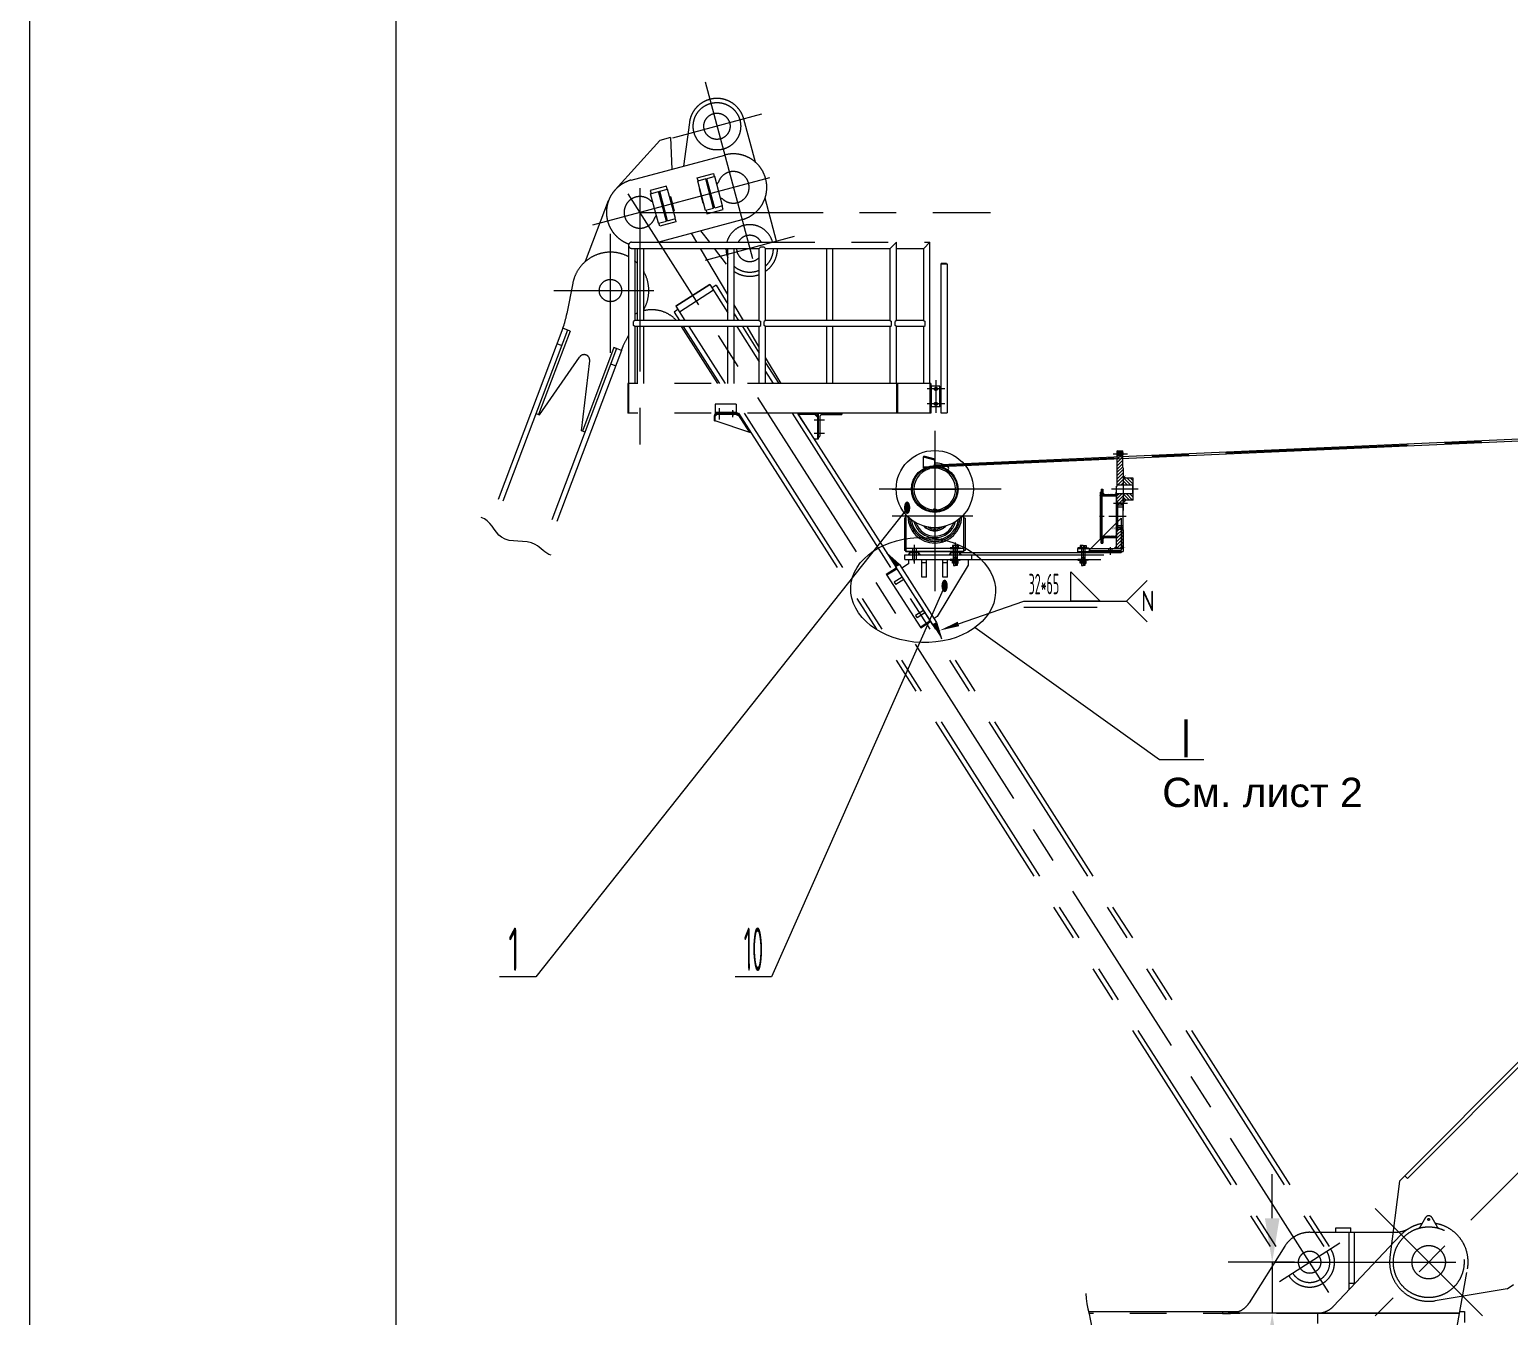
# Model space of a CAD drawing. Header units: millimetres. Extents: x 1289 to 43289, y -37 to 30828.
# Drawn here: x 1289 to 11391, y 13297 to 22085 of the extents above; entities that cross this region are included whole.
import ezdxf
from ezdxf.enums import TextEntityAlignment as Align

# ---------------------------------------------------------------- set-up
doc = ezdxf.new("R2010")
doc.units = ezdxf.units.MM
doc.header["$LTSCALE"] = 1000
for name, pattern in [('F', [0.75, 0.5, -0.25]), ('G', [2, 1.25, -0.25, 0.25, -0.25]), ('K', [2.5, 1.25, -0.25, 0.25, -0.25, 0.25, -0.25])]:
    doc.linetypes.add(name, pattern=pattern)
for name, color, linetype in [('01', 7, 'Continuous'), ('02', 1, 'Continuous'), ('02C', 3, 'Continuous'), ('04', 2, 'F'), ('05', 4, 'G'), ('07', 6, 'K'), ('08', 1, 'Continuous'), ('10', 1, 'Continuous'), ('11', 3, 'Continuous'), ('13', 3, 'Continuous')]:
    doc.layers.add(name, color=color, linetype=linetype)
doc.styles.get("Standard").update_dxf_attribs({"font": 'isocp', "width": 0.707, "bigfont": 'intecad.shx'})
doc.dimstyles.new('INTE', dxfattribs={"dimscale": 100, "dimtxt": 3.5, "dimasz": 3, "dimexe": 3, "dimexo": 0, "dimgap": 1, "dimtad": 1, "dimdec": 1, "dimdsep": 46, "dimtxsty": 'Standard', "dimcen": 0, "dimclrd": 1, "dimclre": 1, "dimclrt": 3, "dimadec": 0, "dimazin": 0, "dimtfac": 1, "dimtdec": 1, "dimtmove": 0, "dimatfit": 0, "dimfxl": 0, "dimarcsym": 0})
pattern_1 = [(45, (6965.587, 17268.482), (-11.22532, 11.22532), [])]

# ---------------------------------------------------------------- blocks, each defined once
blk = doc.blocks.new('*U5', base_point=(4490, -72))
at = {"layer": '01'}
blk.add_circle((4490, -72), 4, dxfattribs=at)
at = {"layer": '02'}
blk.add_arc((4490, -72), 5, 260, 170, dxfattribs=at)
blk = doc.blocks.new('*D11')
at = {"layer": '08', "color": 1, "lineweight": -2}
for p, q in [((9772, 13967), (9772, 14267)), ((9924, 13667), (9472, 13667)), ((9772, 13667), (9772, 13318)), ((11051, 13318), (9472, 13318)), ((9772, 13018), (9772, 11789))]:
    blk.add_line(p, q, dxfattribs=at)
at = {"layer": '08', "color": 1}
for points in [[(9722, 13967), (9822, 13967), (9772, 13667)], [(9722, 13018), (9822, 13018), (9772, 13318)]]:
    blk.add_solid(points, dxfattribs=at)
at = {"layer": 'DEFPOINTS', "color": 0}
for p in [(9924, 13667), (9772, 13318), (11051, 13318)]:
    blk.add_point(p, dxfattribs=at)
at = {"layer": '08', "color": 3, "insert": (9497, 12253), "char_height": 350, "attachment_point": 5, "rotation": 90}
blk.add_mtext('349.3', dxfattribs=at)
blk = doc.blocks.new('*U15', base_point=(5359, -2))
at = {"layer": '01'}
for p, q in [((5359, -1), (5391, -1)), ((5359, -3), (5391, -3)), ((5388, -1), (5388, -4)), ((5391, -1), (5391, -3)), ((5391, -1), (5392, -2)), ((5391, -3), (5392, -2))]:
    blk.add_line(p, q, dxfattribs=at)
at = {"layer": '02'}
for p, q in [((5359, -1), (5388, -1)), ((5359, -4), (5388, -4))]:
    blk.add_line(p, q, dxfattribs=at)
at = {"layer": '05'}
blk.add_line((5356, -2), (5395, -2), dxfattribs=at)
blk = doc.blocks.new('*U16')
at = {"layer": '01'}
for p, q in [((-21, 0), (-21, 20)), ((-21, 20), (0, 20)), ((-21, 12), (0, 12)), ((0, 20), (0, 0)), ((0, -20), (0, 0)), ((-21, 0), (-21, -20)), ((-21, -12), (0, -12)), ((-21, -20), (0, -20))]:
    blk.add_line(p, q, dxfattribs=at)
at = {"layer": '05'}
blk.add_line((-23, 0), (1, 0), dxfattribs=at)
blk = doc.blocks.new('*U17')
at = {"layer": '01'}
for p, q in [((-15, 20), (0, 20)), ((-15, 0), (-15, 20)), ((0, 12), (-15, 12)), ((-15, 0), (-15, -20)), ((0, 20), (0, 0)), ((0, 12), (120, 12)), ((0, -20), (0, 0)), ((66, 12), (66, 0)), ((66, -12), (66, 0)), ((120, 12), (120, 0)), ((120, -12), (120, 0)), ((0, -12), (-15, -12)), ((-15, -20), (0, -20)), ((0, -12), (120, -12))]:
    blk.add_line(p, q, dxfattribs=at)
at = {"layer": '02'}
for p, q in [((120, 10), (66, 10)), ((120, -10), (66, -10))]:
    blk.add_line(p, q, dxfattribs=at)
at = {"layer": '05'}
blk.add_line((-18, 0), (124, 0), dxfattribs=at)
blk = doc.blocks.new('*U18')
at = {"layer": '10'}
h = blk.add_hatch(dxfattribs=at)
h.set_pattern_fill('U', color=256, angle=45, style=0, pattern_type=0)
h.set_pattern_definition([(45, (0, 0), (-0.707107, 0.707107), [])])
h.paths.add_polyline_path([(-36, 0), (-13, 0), (-13, 5), (-36, 5)])
h.paths.add_polyline_path([(36, 5), (13, 5), (13, 0), (36, 0)])
at = {"layer": '01'}
for p, q in [((-36, 5), (-36, 0)), ((0, 5), (-36, 5)), ((-36, 0), (0, 0)), ((-13, 5), (-13, 0)), ((0, 5), (36, 5)), ((36, 0), (0, 0)), ((13, 5), (13, 0)), ((36, 5), (36, 0))]:
    blk.add_line(p, q, dxfattribs=at)
at = {"layer": '05'}
blk.add_line((0, 7), (0, -2), dxfattribs=at)
blk = doc.blocks.new('*U41')
at = {"layer": '01'}
blk.add_lwpolyline([(25, 292), (25, 5)], dxfattribs=at)
at = {"layer": '02'}
blk.add_lwpolyline([(0, 297), (0, 0)], dxfattribs=at)

msp = doc.modelspace()

# ---------------------------------------------------------------- hatches: boundary and pattern name
for points in [[(7286.54, 18498.14), (7296.54, 18498.14), (7296.54, 18508.14)], [(7360.54, 18508.14), (7370.54, 18498.14), (7360.54, 18498.14)], [(7576.54, 18508.14), (7566.54, 18498.14), (7576.54, 18498.14)], [(7640.54, 18508.14), (7650.54, 18498.14), (7640.54, 18498.14)]]:
    msp.add_hatch(color=256).paths.add_polyline_path(points)
at = {"layer": '01'}
for points in [[(7140.1, 18511.49), (7201.4, 18415.37), (7228.38, 18432.58)], [(7481.06, 18036.33), (7454.08, 18019.12), (7515.37, 17923)]]:
    msp.add_hatch(color=256, dxfattribs=at).paths.add_polyline_path(points)
at = {"layer": '02'}
h = msp.add_hatch(dxfattribs=at)
h.set_pattern_fill('ANSI31', color=256, scale=5, style=0)
h.set_pattern_definition(pattern_1)
h.paths.add_polyline_path([(8744.49, 19198.37), (8744.49, 19196.37), (8751.49, 19196.37), (8751.49, 19207.07), (8713.47, 19207.07), (8713.47, 19198.37)])
h.paths.add_polyline_path([(8713.47, 18976.7), (8754.99, 18976.7), (8754.99, 19093.07), (8751.49, 19093.07), (8751.49, 19180.37), (8744.49, 19180.37), (8744.49, 19178.37), (8713.47, 19178.37)])
h.paths.add_polyline_path([(8709.93, 19202.52), (8717.51, 19202.52), (8717.51, 19212.37), (8709.93, 19212.37)], flags=9)
h = msp.add_hatch(color=256, dxfattribs=at)
h.paths.add_polyline_path([(8754.99, 19040.57), (8754.99, 19021.57), (8773.99, 19021.57)])
h.paths.add_polyline_path([(8773.99, 18871.57), (8754.99, 18871.57), (8754.99, 18852.57)])
h = msp.add_hatch(dxfattribs=at)
h.set_pattern_fill('ANSI31', color=256, scale=5, angle=90, style=0)
h.set_pattern_definition([(135, (6965.587, 17267.982), (-11.22532, -11.22532), [])])
h.paths.add_polyline_path([(8822.99, 19021.57), (8754.99, 19021.57), (8754.99, 18976.7), (8820.49, 18976.7), (8822.99, 18979.2)])
h.paths.add_polyline_path([(8822.99, 18913.93), (8820.49, 18916.43), (8754.99, 18916.43), (8754.99, 18901.71, -0.12877841), (8822.99, 18882.07)])
h.paths.add_polyline_path([(8754.99, 18901.71), (8754.99, 18871.57), (8822.99, 18871.57), (8822.99, 18882.07, 0.12877841)])
h.paths.add_polyline_path([(8819.45, 18974.66), (8827.03, 18974.66), (8827.03, 18984.5), (8819.45, 18984.5)], flags=9)
h = msp.add_hatch(dxfattribs=at)
h.set_pattern_fill('ANSI31', color=256, scale=2, style=0)
h.set_pattern_definition([(45, (6965.587, 17268.482), (-4.490128, 4.490128), [])])
h.paths.add_polyline_path([(8616.49, 18946.82), (8603.99, 18946.82), (8603.99, 18926.07), (8600.03, 18926.07), (8600.03, 18910.07), (8616.49, 18910.07)])
h.paths.add_polyline_path([(8603.99, 18599.07), (8603.99, 18578.32), (8616.49, 18578.32), (8616.49, 18615.07), (8608.49, 18615.07), (8600.03, 18606.61), (8600.03, 18599.07)])
h.paths.add_polyline_path([(8596.49, 18921.52), (8604.07, 18921.52), (8604.07, 18931.37), (8596.49, 18931.37)], flags=9)
h = msp.add_hatch(color=256, dxfattribs=at)
h.paths.add_polyline_path([(8607.99, 18910.07), (8600.03, 18910.07), (8607.99, 18900.07)])
h.paths.add_polyline_path([(8616.49, 18920.07), (8616.49, 18910.07), (8626.49, 18910.07)])
h.paths.add_polyline_path([(8709.99, 18918.07), (8701.99, 18910.07), (8709.99, 18910.07)])
h.paths.add_polyline_path([(8709.99, 18900.07), (8701.99, 18900.07), (8709.99, 18892.07)])
h = msp.add_hatch(dxfattribs=at)
h.set_pattern_fill('ANSI31', color=256, scale=5, style=0)
h.set_pattern_definition(pattern_1)
h.paths.add_polyline_path([(8754.99, 18916.93), (8709.99, 18916.93), (8709.99, 18895.95, -0.08185926), (8754.99, 18902.21)])
h.paths.add_polyline_path([(8754.99, 18884.81), (8754.99, 18902.21, 0.08185926), (8709.99, 18895.95), (8709.99, 18867.32), (8713.39, 18867.32), (8713.39, 18852.97), (8742.39, 18852.97), (8742.39, 18852.67), (8745.39, 18852.67), (8746.09, 18851.47), (8749.09, 18851.47), (8754.99, 18851.47)])
h.paths.add_polyline_path([(8754.99, 18851.47), (8746.09, 18851.47), (8745.39, 18850.27), (8742.39, 18850.27), (8742.39, 18849.97), (8713.39, 18849.97), (8713.39, 18841.77), (8716.39, 18838.77), (8754.99, 18838.77)])
h = msp.add_hatch(color=256, dxfattribs=at)
h.paths.add_polyline_path([(7464.91, 18804.21), (7461.03, 18797.51, 0.01258756), (7468.54, 18797.32), (7468.54, 18804.17, -0.00638894)])
h.paths.add_polyline_path([(7468.54, 18797.32, 0.01258756), (7476.05, 18797.51), (7472.18, 18804.21, -0.00638894), (7468.54, 18804.17)])
for points in [[(7271.54, 18754.57), (7265.54, 18748.57), (7271.54, 18748.57)], [(7665.54, 18754.57), (7665.54, 18748.57), (7671.54, 18748.57)], [(8449.99, 18520.57), (8443.99, 18520.57), (8449.99, 18514.57)], [(8709.99, 18556.57), (8693.99, 18540.57), (8709.99, 18540.57)]]:
    msp.add_hatch(color=256, dxfattribs=at).paths.add_polyline_path(points)
h = msp.add_hatch(color=256, dxfattribs=at)
h.paths.add_polyline_path([(8709.99, 18633.07), (8701.99, 18625.07), (8709.99, 18625.07)])
h.paths.add_polyline_path([(8709.99, 18615.07), (8701.99, 18615.07), (8709.99, 18607.07)])
h.paths.add_polyline_path([(8607.99, 18625.07), (8600.03, 18615.07), (8607.99, 18615.07)])
h.paths.add_polyline_path([(8626.49, 18615.07), (8616.49, 18615.07), (8616.49, 18605.07)])
h = msp.add_hatch(dxfattribs=at)
h.set_pattern_fill('ANSI31', color=256, scale=5, style=0)
h.set_pattern_definition(pattern_1)
h.paths.add_polyline_path([(8738.99, 18540.57), (8741.99, 18543.57), (8741.99, 18555.28), (8709.99, 18578.33), (8709.99, 18540.57)])
h.paths.add_polyline_path([(8741.99, 18555.28), (8741.99, 18620.29, -0.05742949), (8709.99, 18626.16), (8709.99, 18615.07), (8709.99, 18578.33)])
h.paths.add_polyline_path([(8754.99, 18620.01, -0.02288858), (8741.99, 18620.29), (8741.99, 18555.28), (8748.8, 18550.37), (8754.99, 18556.57)])
h.paths.add_polyline_path([(8741.99, 18672.17), (8713.39, 18672.17), (8713.39, 18657.82), (8709.99, 18657.82), (8709.99, 18626.16, 0.05742949), (8741.99, 18620.29)])
h.paths.add_polyline_path([(8716.39, 18686.37), (8713.39, 18683.37), (8713.39, 18675.17), (8741.99, 18675.17), (8741.99, 18680.37), (8735.99, 18686.37)])
h.paths.add_polyline_path([(8741.99, 18620.29, 0.02288858), (8754.99, 18620.01), (8754.99, 18667.57), (8751.49, 18667.57), (8751.49, 18670.87), (8748.69, 18673.67), (8746.09, 18673.67), (8745.39, 18672.47), (8742.39, 18672.47), (8742.39, 18672.17), (8741.99, 18672.17)])
h = msp.add_hatch(color=256, dxfattribs=at)
h.paths.add_polyline_path([(7271.54, 18546.57), (7271.54, 18540.57), (7277.54, 18540.57)])
h.paths.add_polyline_path([(7271.54, 18526.57), (7265.54, 18526.57), (7271.54, 18520.57)])
h.paths.add_polyline_path([(7296.54, 18520.57), (7290.54, 18520.57), (7296.54, 18514.57)])
h.paths.add_polyline_path([(7366.54, 18520.57), (7360.54, 18520.57), (7360.54, 18514.57)])
h = msp.add_hatch(color=256, dxfattribs=at)
h.paths.add_polyline_path([(7576.54, 18520.57), (7570.54, 18520.57), (7576.54, 18514.57)])
h.paths.add_polyline_path([(7646.54, 18520.57), (7640.54, 18520.57), (7640.54, 18514.57)])
h.paths.add_polyline_path([(7665.54, 18546.57), (7659.54, 18540.57), (7665.54, 18540.57)])
h.paths.add_polyline_path([(7671.54, 18526.57), (7665.54, 18526.57), (7665.54, 18520.57)])
h = msp.add_hatch(color=256, dxfattribs=at)
h.paths.add_polyline_path([(8747.99, 18520.57), (8741.99, 18520.57), (8741.99, 18514.57)])
h.paths.add_polyline_path([(8754.99, 18545.91), (8748.8, 18550.37), (8741.99, 18543.57), (8741.99, 18540.57), (8754.99, 18540.57)])
h.paths.add_polyline_path([(8754.99, 18556.57), (8748.8, 18550.37), (8754.99, 18545.91)])

# ---------------------------------------------------------------- linework, layer by layer
for p, q in [((6210.83, 19336.42), (6205.77, 19333.19)), ((8713.47, 19207.07), (8751.49, 19207.07)), ((8754.99, 18801.07), (8754.99, 18884.81)), ((8754.99, 18556.57), (8754.99, 18667.57)), ((7264.54, 18498.14), (7720.54, 18498.14)), ((7264.54, 18466.14), (7264.54, 18498.14)), ((7296.54, 18508.14), (7286.54, 18498.14)), ((7296.54, 18513.14), (7296.54, 18498.14)), ((7296.54, 18513.14), (7360.54, 18513.14)), ((7360.54, 18498.14), (7360.54, 18513.14)), ((7360.54, 18508.14), (7370.54, 18498.14)), ((7576.54, 18508.14), (7566.54, 18498.14)), ((7576.54, 18513.14), (7640.54, 18513.14)), ((7576.54, 18513.14), (7576.54, 18498.14)), ((7640.54, 18498.14), (7640.54, 18513.14)), ((7640.54, 18508.14), (7650.54, 18498.14)), ((7720.54, 18466.14), (7720.54, 18498.14)), ((7228.38, 18432.58), (7201.4, 18415.37)), ((7201.4, 18415.37), (7454.08, 18019.12)), ((7228.38, 18432.58), (7481.06, 18036.33)), ((7289.54, 18436), (7244.51, 18407.28)), ((7264.54, 18466.14), (7720.54, 18466.14)), ((7289.54, 18466.14), (7289.54, 18436)), ((7328.54, 18451.14), (7328.54, 18466.14)), ((7380.54, 18346.14), (7380.54, 18466.14)), ((7380.54, 18446.14), (7412.54, 18446.14)), ((7412.54, 18346.14), (7412.54, 18466.14)), ((7695.54, 18428.14), (7485.49, 18075.87)), ((7523.54, 18346.14), (7523.54, 18466.14)), ((7523.54, 18446.14), (7555.54, 18446.14)), ((7555.54, 18346.14), (7555.54, 18466.14)), ((7695.54, 18466.14), (7695.54, 18428.14)), ((7412.54, 18346.14), (7380.54, 18346.14)), ((7555.54, 18346.14), (7523.54, 18346.14)), ((7454.08, 18019.12), (7481.06, 18036.33)), ((7485.49, 18075.87), (7464.41, 18062.43))]:
    msp.add_line(p, q)
msp.add_arc((6205.09, 20590.3), 190, 12.854856, 15)
at = {"layer": '01'}
for p, q in [((6270.88, 20590.27), (6279.21, 20599.42)), ((6304.84, 20599.42), (6279.21, 20599.42)), ((6313.18, 20590.27), (6304.84, 20599.42)), ((7461.17, 19111.9), (15043.06, 19450)), ((7461.75, 19098.92), (15043.64, 19437.01)), ((8713.47, 19196.37), (8751.49, 19196.37)), ((8744.49, 19198.37), (8744.49, 19178.37)), ((8751.49, 19196.37), (8751.49, 19180.37)), ((7392.54, 19163.93), (7394.61, 19171.66)), ((7392.54, 19091.07), (7392.54, 19163.93)), ((7468.54, 19143.57), (7470.61, 19151.29)), ((7468.54, 19091.07), (7468.54, 19143.57)), ((8713.47, 19180.37), (8751.49, 19180.37)), ((7392.54, 19091.07), (7468.54, 19091.07)), ((8709.99, 18540.57), (8709.99, 18966.07)), ((8716.39, 18838.77), (8713.39, 18841.77)), ((7261.54, 18748.57), (7261.54, 18526.57)), ((7271.54, 18765.9), (7271.54, 18520.57)), ((7665.54, 18771.59), (7665.54, 18520.57)), ((7675.54, 18748.57), (7675.54, 18526.57)), ((7476.33, 18671.81), (7468.86, 18671.52)), ((7468.86, 18671.52), (7468.86, 18661.52)), ((8600.03, 18606.61), (8533.99, 18540.57)), ((8716.39, 18686.37), (8713.39, 18683.37)), ((7140.1, 18511.49), (7228.38, 18432.58)), ((7665.54, 18540.57), (7271.54, 18540.57)), ((7595.54, 18466.14), (7595.54, 18540.57)), ((7621.54, 18466.14), (7621.54, 18540.57)), ((7640.54, 18513.14), (8572.87, 18513.14)), ((7720.54, 18498.14), (8622.74, 18498.14)), ((8443.99, 18540.57), (8443.99, 18520.57)), ((8693.99, 18540.57), (8709.99, 18556.57)), ((8738.99, 18540.57), (8709.99, 18540.57)), ((8738.99, 18540.57), (8754.99, 18556.57)), ((8754.99, 18556.57), (8754.99, 18520.57)), ((7720.54, 18466.14), (8601.39, 18466.14)), ((7481.06, 18036.33), (7515.37, 17923))]:
    msp.add_line(p, q, dxfattribs=at)
at = {"layer": '01', "color": 7, "linetype": 'Continuous'}
for p, q in [((8713.47, 18966.07), (8713.47, 19207.07)), ((8751.49, 19092.57), (8751.49, 19207.07)), ((7470.61, 19151.29), (7394.61, 19171.66)), ((8754.99, 19092.57), (8751.49, 19092.57)), ((8754.99, 19092.57), (8754.99, 18800.57)), ((8754.99, 19040.57), (8773.99, 19021.57)), ((8822.99, 19021.57), (8754.99, 19021.57)), ((8822.99, 18871.57), (8822.99, 19021.57)), ((8600.03, 18599.07), (8600.03, 18926.07)), ((8600.03, 18926.07), (8600.03, 18599.07)), ((8600.03, 18926.07), (8603.99, 18926.07)), ((8600.03, 18910.07), (8616.49, 18910.07)), ((8603.99, 18946.82), (8603.99, 18926.07)), ((8603.99, 18946.82), (8616.49, 18946.82)), ((8607.99, 18910.07), (8607.99, 18615.07)), ((8607.99, 18910.07), (8709.99, 18910.07)), ((8607.99, 18900.07), (8709.99, 18900.07)), ((8616.49, 18946.82), (8616.49, 18910.07)), ((8701.99, 18910.07), (8709.99, 18918.07)), ((8701.99, 18900.07), (8709.99, 18892.07)), ((8709.99, 18966.07), (8713.47, 18966.07)), ((8709.99, 18916.43), (8820.49, 18916.43)), ((8709.99, 18910.07), (8709.99, 18615.07)), ((8713.47, 18976.7), (8820.49, 18976.7)), ((8820.49, 18976.7), (8822.99, 18979.2)), ((8820.49, 18916.43), (8820.49, 18976.7)), ((8820.49, 18916.43), (8822.99, 18913.93)), ((7468.54, 18808.97), (7459.02, 18808.97)), ((7459.02, 18808.97), (7459.02, 18804.49)), ((7468.54, 18808.97), (7478.07, 18808.97)), ((7478.07, 18808.97), (7478.07, 18804.49)), ((8709.99, 18867.32), (8713.39, 18867.32)), ((8713.39, 18867.32), (8713.39, 18657.82)), ((8716.39, 18838.77), (8716.39, 18686.37)), ((8716.39, 18838.77), (8754.99, 18838.77)), ((8716.39, 18838.77), (8751.49, 18838.77)), ((8751.49, 18800.57), (8751.49, 18667.57)), ((8754.99, 18800.57), (8751.49, 18800.57)), ((8822.99, 18871.57), (8754.99, 18871.57)), ((8754.99, 18852.57), (8773.99, 18871.57)), ((7271.54, 18748.57), (7261.54, 18748.57)), ((7265.54, 18748.57), (7271.54, 18754.57)), ((7671.54, 18748.57), (7665.54, 18754.57)), ((7675.54, 18748.57), (7665.54, 18748.57)), ((7502.51, 18680.66), (7498.61, 18678.91)), ((7500.26, 18684.24), (7502.51, 18680.66)), ((8600.03, 18615.07), (8616.49, 18615.07)), ((8600.03, 18599.07), (8603.99, 18599.07)), ((8603.99, 18578.32), (8603.99, 18599.07)), ((8607.99, 18625.07), (8709.99, 18625.07)), ((8607.99, 18615.07), (8709.99, 18615.07)), ((8616.49, 18615.07), (8616.49, 18578.32)), ((8701.99, 18625.07), (8709.99, 18633.07)), ((8701.99, 18615.07), (8709.99, 18607.07)), ((8709.99, 18657.82), (8713.39, 18657.82)), ((8716.39, 18686.37), (8751.49, 18686.37)), ((8735.99, 18686.37), (8751.49, 18670.87)), ((8754.99, 18667.57), (8751.49, 18667.57)), ((8754.99, 18667.57), (8754.99, 18556.57)), ((7271.54, 18526.57), (7261.54, 18526.57)), ((7265.54, 18526.57), (7271.54, 18520.57)), ((7271.54, 18546.57), (7277.54, 18540.57)), ((7665.54, 18520.57), (7271.54, 18520.57)), ((7271.54, 18520.57), (7665.54, 18520.57)), ((7290.54, 18520.57), (7296.54, 18514.57)), ((7296.54, 18520.57), (7296.54, 18513.14)), ((7360.54, 18513.14), (7296.54, 18513.14)), ((7366.54, 18520.57), (7360.54, 18514.57)), ((7360.54, 18520.57), (7360.54, 18513.14)), ((7570.54, 18520.57), (7576.54, 18514.57)), ((7576.54, 18520.57), (7576.54, 18513.14)), ((7576.54, 18513.14), (7640.54, 18513.14)), ((7640.54, 18520.57), (7640.54, 18513.14)), ((7646.54, 18520.57), (7640.54, 18514.57)), ((7665.54, 18546.57), (7659.54, 18540.57)), ((7675.54, 18526.57), (7665.54, 18526.57)), ((7671.54, 18526.57), (7665.54, 18520.57)), ((8443.99, 18540.57), (8754.99, 18540.57)), ((8443.99, 18520.57), (8754.99, 18520.57)), ((8443.99, 18520.57), (8449.99, 18514.57)), ((8449.99, 18520.57), (8449.99, 18513.14)), ((8449.99, 18513.14), (8741.99, 18513.14)), ((8470.09, 18540.57), (8470.09, 18513.14)), ((8493.89, 18540.57), (8493.89, 18513.14)), ((8603.99, 18578.32), (8616.49, 18578.32)), ((8603.99, 18578.32), (8616.49, 18578.32)), ((8654.09, 18540.57), (8654.09, 18513.14)), ((8677.89, 18540.57), (8677.89, 18513.14)), ((8741.99, 18514.57), (8747.99, 18520.57)), ((8741.99, 18520.57), (8741.99, 18513.14))]:
    msp.add_line(p, q, dxfattribs=at)
at = {"layer": '01'}
for points in [[(7467.17, 18672.87), (7468.54, 18672.08), (7469.92, 18672.87), (7469.92, 18674.46), (7468.54, 18675.25), (7467.17, 18674.46)], [(8397.62, 18382.1), (8597.62, 18182.1), (8397.62, 18182.1)]]:
    msp.add_lwpolyline(points, close=True, dxfattribs=at)
at = {"layer": '01', "color": 7, "linetype": 'Continuous'}
msp.add_circle((7468.54, 18946.57), 263.49, dxfattribs=at)
at = {"layer": '01'}
for centre, radius in [((7468.54, 18946.57), 159), ((7468.54, 18946.57), 152.5), ((7468.54, 18673.67), 5), ((7468.54, 18673.67), 3.96)]:
    msp.add_circle(centre, radius, dxfattribs=at)
at = {"layer": '01', "color": 7, "linetype": 'Continuous'}
for centre, radius, start, end in [((7467.84, 18943.51), 155, 60, 90), ((7469.22, 18949.4), 174.9, 59.452977, 90.263267), ((7551.88, 19088.88), 12.7, 238.331539, 59.552666), ((7468.54, 18762.57), 184.5, 181.292222, 358.707778)]:
    msp.add_arc(centre, radius, start, end, dxfattribs=at)
at = {"layer": '01', "linetype": 'Continuous'}
msp.add_arc((7468.54, 18946.57), 142.5, 104.49392, 90, dxfattribs=at)
at = {"layer": '01'}
for centre, radius, start, end in [((7239.54, 18765.9), 32, 0, 11.586015), ((7468.54, 18762.57), 163.5, 188.447787, 351.552213), ((7468.54, 18762.57), 147.5, 194.744947, 345.255053), ((7468.54, 18762.57), 137.5, 199.229393, 340.770607), ((7468.54, 18762.57), 101.5, 222.57186, 317.42814), ((7468.54, 18762.57), 99.29, 224.724268, 315.275732)]:
    msp.add_arc(centre, radius, start, end, dxfattribs=at)
at = {"layer": '02'}
for p, q in [((8713.47, 19198.37), (8744.49, 19198.37)), ((8713.47, 19178.37), (8744.49, 19178.37)), ((8607.99, 18900.07), (8600.03, 18910.07)), ((8611.8, 18900.07), (8607.99, 18903.87)), ((8620.78, 18900.07), (8610.78, 18910.07)), ((8616.49, 18920.07), (8626.49, 18910.07)), ((8629.76, 18900.07), (8619.76, 18910.07)), ((8638.74, 18900.07), (8628.74, 18910.07)), ((8647.72, 18900.07), (8637.72, 18910.07)), ((8656.7, 18900.07), (8646.7, 18910.07)), ((8665.68, 18900.07), (8655.68, 18910.07)), ((8674.66, 18900.07), (8664.66, 18910.07)), ((8683.64, 18900.07), (8673.64, 18910.07)), ((8692.62, 18900.07), (8682.62, 18910.07)), ((8701.6, 18900.07), (8691.6, 18910.07)), ((8709.99, 18900.65), (8700.58, 18910.07)), ((8709.99, 18909.63), (8709.56, 18910.07)), ((7279.97, 18815.06), (4745.04, 15615.35)), ((7464.88, 18804.17), (7461.03, 18797.51)), ((7472.21, 18804.17), (7476.05, 18797.51)), ((8607.99, 18625.07), (8600.03, 18615.07)), ((8618.41, 18615.07), (8608.41, 18625.07)), ((8609.43, 18615.07), (8608.96, 18615.53)), ((8616.49, 18605.07), (8626.49, 18615.07)), ((8627.39, 18615.07), (8617.94, 18624.51)), ((8636.37, 18615.07), (8626.37, 18625.07)), ((8645.35, 18615.07), (8635.35, 18625.07)), ((8654.33, 18615.07), (8644.33, 18625.07)), ((8658.01, 18620.37), (8653.31, 18625.07)), ((8672.29, 18615.07), (8662.29, 18625.07)), ((8663.31, 18615.07), (8663.03, 18615.34)), ((8681.27, 18615.07), (8671.27, 18625.07)), ((8690.25, 18615.07), (8680.25, 18625.07)), ((8699.23, 18615.07), (8689.23, 18625.07)), ((8708.21, 18615.07), (8698.21, 18625.07)), ((8709.99, 18622.26), (8707.19, 18625.07)), ((7535.69, 18281.33), (6353.57, 15615.35)), ((4745.04, 15615.35), (4497.04, 15615.35)), ((6353.57, 15615.35), (6105.57, 15615.35))]:
    msp.add_line(p, q, dxfattribs=at)
for points in [[(8764.49, 19031.07, 0, 3.2, 0), (8773.05, 19042.15, 3.2, 3.2, 0)], [(8604.01, 18905.07, 0, 3.2, 0), (8590.86, 18900.26, 3.2, 3.2, 0)], [(8705.99, 18914.07, 0, 3.2, 0), (8700.11, 18926.77, 3.2, 3.2, 0)], [(8754.99, 18545.91, 0, 3.2, 0), (8767.95, 18551.22, 3.2, 3.2, 0)], [(7498.21, 17979.66, 0, 32, 0), (7630.38, 18025.84, 32, 32, 0)]]:
    msp.add_lwpolyline(points, format="xyseb", dxfattribs=at)
for points in [[(8919.05, 18323.53), (8777.62, 18182.1), (8919.05, 18040.68)], [(7630.38, 18025.84), (8077.62, 18182.1), (8777.62, 18182.1)]]:
    msp.add_lwpolyline(points, dxfattribs=at)
at = {"layer": '02C'}
msp.add_ellipse((7389.01, 18257.21), major_axis=(-494.39, 16.56), ratio=0.72522993, dxfattribs=at)
for points, start_tangent, end_tangent in [([(4850.2, 18494.52), (4741.59, 18568.78), (4510.06, 18617.33), (4372.85, 18751.57)], (-0.96393578, 0.26613494), (-0.9778371, 0.20936716)), ([(8500.46, 13453.98), (8542.7, 13173.84), (8492.77, 12916.72), (8535.02, 12628.9), (8465.89, 12187.58)], (0, -1), (0, -1))]:
    msp.add_spline(points, degree=3, dxfattribs=dict(at, start_tangent=start_tangent, end_tangent=end_tangent))
at = {"layer": '04', "color": 2, "linetype": 'F'}
for p, q in [((7468.54, 19143.57), (7392.54, 19163.93)), ((7392.54, 19099.07), (7468.54, 19099.07)), ((8741.99, 18748.57), (8741.99, 18526.57)), ((7316.64, 18540.57), (7316.64, 18513.14)), ((7340.44, 18540.57), (7340.44, 18513.14)), ((8519.99, 18526.57), (8741.99, 18526.57)), ((8519.99, 18526.57), (8741.99, 18526.57))]:
    msp.add_line(p, q, dxfattribs=at)
at = {"layer": '04'}
for p, q in [((8710.39, 18826.07), (8754.99, 18826.07)), ((8741.99, 18748.57), (8600.03, 18606.61)), ((8710.39, 18699.07), (8754.99, 18699.07)), ((7316.54, 18513.14), (7316.54, 18466.14)), ((7340.54, 18513.14), (7340.54, 18466.14)), ((7596.54, 18513.14), (7596.54, 18466.14)), ((7620.54, 18513.14), (7620.54, 18466.14)), ((8533.99, 18540.57), (8519.99, 18526.57)), ((7137.88, 18366.18), (7205.34, 18409.2)), ((7141.73, 18360.15), (7209.18, 18403.16)), ((7137.88, 18366.18), (7372.31, 17998.55)), ((7245.91, 18345.56), (7191.95, 18311.15)), ((7191.95, 18311.15), (7202.7, 18294.29)), ((7256.67, 18328.7), (7202.7, 18294.29)), ((7391.08, 18117.91), (7337.12, 18083.5)), ((7337.12, 18083.5), (7347.87, 18066.64)), ((7401.83, 18101.05), (7347.87, 18066.64)), ((8077.62, 18140.1), (8777.62, 18140.1)), ((7368.46, 18004.59), (7435.91, 18047.6)), ((7372.31, 17998.55), (7439.76, 18041.57))]:
    msp.add_line(p, q, dxfattribs=at)
at = {"layer": '05'}
for p, q in [((19083.13, 21909.43), (10473.99, 13300.29)), ((5900.05, 21728.74), (6286.62, 20286.03)), ((6285.84, 21506), (5677.31, 21342.94)), ((5135.29, 20750.68), (6434.99, 21098.93)), ((6119.55, 21013.89), (6119.91, 21013.99)), ((6119.58, 21014.49), (6119.83, 21013.56)), ((10159.5, 13460.29), (5374.66, 20963.88)), ((5455.84, 21000.84), (5455.84, 19249.08)), ((5455.84, 20836.57), (7848.95, 20836.57)), ((5254.4, 19877.62), (5254.4, 20689.49)), ((6509.36, 20671.82), (5900.83, 20508.77)), ((4867.4, 20302.49), (5549.78, 20302.49)), ((7536.68, 19630.57), (7415.68, 19630.57)), ((7476.18, 19691.07), (7476.18, 19468.07)), ((5999.08, 19422.22), (5999.08, 19499.61)), ((7536.68, 19528.57), (7415.68, 19528.57)), ((6091.08, 19438.57), (6091.08, 19484.57)), ((6091.08, 19480.59), (6091.08, 19449.59)), ((6645.06, 19418.57), (6715.12, 19418.57)), ((7454.38, 19105.09), (15050.79, 19443.84)), ((6645.06, 19329.57), (6715.12, 19329.57)), ((7468.54, 19216.68), (7468.54, 18249.38)), ((8685.56, 19188.37), (8784.51, 19188.37)), ((8710.47, 19188.37), (8759.11, 19188.37)), ((7921.24, 18946.57), (7089.94, 18946.57)), ((7176.76, 18946.57), (7623.41, 18946.57)), ((8689.62, 18851.47), (8785.32, 18851.47)), ((8668.03, 18762.57), (8774.84, 18762.57)), ((7328.54, 18536.08), (7328.54, 18437.96)), ((7608.54, 18536.08), (7608.54, 18437.96)), ((10473.99, 14033.45), (11207.15, 13300.29)), ((9821.2, 13535.14), (10234.34, 13798.59)), ((9782.77, 13666.87), (10377.32, 13666.87))]:
    msp.add_line(p, q, dxfattribs=at)
at = {"layer": '05', "color": 4, "linetype": 'G'}
for p, q in [((7468.54, 19344.55), (7468.54, 18437.41)), ((8857.27, 18946.57), (8675.17, 18946.57)), ((7728.53, 18762.57), (7177.37, 18762.57)), ((8593.92, 18762.57), (8625.66, 18762.57)), ((8656.46, 18762.57), (8748.69, 18762.57)), ((7511.56, 18612.55), (7520.62, 18580.95)), ((7328.54, 18566.29), (7328.54, 18471.1)), ((7608.54, 18582.68), (7608.54, 18529.9)), ((7608.54, 18566.29), (7608.54, 18485.31)), ((8481.99, 18550.03), (8481.99, 18501.16)), ((8665.99, 18550.68), (8665.99, 18497.9)), ((9924.34, 13666.87), (11024.79, 13666.87))]:
    msp.add_line(p, q, dxfattribs=at)
at = {"layer": '05'}
for radius, start, end in [(173, 185.084683, 354.915317), (88.9, 237.750164, 302.249836)]:
    msp.add_arc((7468.54, 18762.57), radius, start, end, dxfattribs=at)
at = {"layer": '07'}
for p, q in [((5793.25, 21449.63), (5753.61, 21152.91)), ((6243.93, 21179.47), (6165.1, 21473.64)), ((5591.22, 21327.32), (5286.08, 20990.25)), ((5664.06, 21348.86), (5591.22, 21327.32)), ((5664.06, 21348.86), (5672.92, 21131.29)), ((5396.5, 21057.23), (6034.4, 21228.15)), ((5636.06, 21016.34), (5525.94, 20986.83)), ((5642.01, 20994.12), (5636.06, 21016.34)), ((5847.38, 21072.96), (5957.5, 21102.46)), ((5853.33, 21050.74), (5847.38, 21072.96)), ((5904.53, 21064.46), (5850.44, 21049.97)), ((5904.27, 20849.05), (5850.44, 21049.97)), ((5958.36, 20863.55), (5904.53, 21064.46)), ((5966.35, 21081.02), (5912.26, 21066.53)), ((5966.09, 20865.62), (5912.26, 21066.53)), ((5925.97, 21015.34), (5918.25, 21013.27)), ((5925.97, 21015.34), (5918.25, 21013.27)), ((5957.5, 21102.46), (5963.45, 21080.25)), ((6020.18, 20880.11), (5966.35, 21081.02)), ((5085.06, 20502.41), (5241.58, 20917.38)), ((5525.94, 20986.83), (5531.89, 20964.61)), ((5529, 20963.84), (5583.09, 20978.33)), ((5582.83, 20762.92), (5529, 20963.84)), ((5636.92, 20777.42), (5583.09, 20978.33)), ((5590.82, 20980.4), (5644.91, 20994.9)), ((5644.65, 20779.49), (5590.82, 20980.4)), ((5596.81, 20927.14), (5604.53, 20929.21)), ((5596.81, 20927.14), (5604.53, 20929.21)), ((5698.74, 20793.98), (5644.91, 20994.9)), ((5658.62, 20943.7), (5663.45, 20945)), ((5663.45, 20945), (5689.85, 20846.47)), ((5864.15, 20998.77), (5859.32, 20997.48)), ((5859.32, 20997.48), (5885.72, 20898.95)), ((5952.37, 20916.81), (5944.65, 20914.74)), ((5952.37, 20916.81), (5944.65, 20914.74)), ((6388.62, 20639.47), (6309.79, 20933.65)), ((5623.21, 20828.61), (5630.93, 20830.68)), ((5623.21, 20828.61), (5630.93, 20830.68)), ((5685.02, 20845.18), (5689.85, 20846.47)), ((5890.55, 20900.25), (5885.72, 20898.95)), ((5958.36, 20863.55), (5904.27, 20849.05)), ((5907.17, 20849.83), (5913.12, 20827.61)), ((5913.12, 20827.61), (6023.24, 20857.12)), ((6020.18, 20880.11), (5966.09, 20865.62)), ((6023.24, 20857.12), (6017.28, 20879.34)), ((5577.36, 20632.57), (6152.68, 20786.72)), ((5582.83, 20762.92), (5636.92, 20777.42)), ((5591.68, 20741.48), (5585.73, 20763.7)), ((5701.8, 20770.99), (5591.68, 20741.48)), ((5644.65, 20779.49), (5698.74, 20793.98)), ((5695.84, 20793.21), (5701.8, 20770.99)), ((5932.69, 20632.57), (5871.89, 20711.49)), ((5378.18, 20611.42), (5378.18, 19464.57)), ((5399.33, 20632.57), (7435.18, 20632.57)), ((5843.83, 20632.57), (5807.14, 20694.14)), ((7207.18, 20632.57), (7164.88, 20590.27)), ((7207.18, 20098.57), (7207.18, 20632.57)), ((7392.88, 20590.27), (7435.18, 20632.57)), ((7435.18, 19667.57), (7435.18, 20632.57)), ((5399.33, 20590.27), (6270.88, 20590.27)), ((5420.48, 20590.27), (5420.48, 20098.57)), ((5439.18, 20098.57), (5439.18, 20590.27)), ((5481.48, 20098.57), (5481.48, 20590.27)), ((6056.68, 20275.41), (5869.04, 20590.27)), ((6047.68, 20483.29), (5965.27, 20590.27)), ((6056.68, 20098.57), (6056.68, 20590.27)), ((6098.98, 20098.57), (6098.98, 20590.27)), ((6270.88, 20098.57), (6270.88, 20590.27)), ((6313.18, 20590.27), (7164.88, 20590.27)), ((6313.18, 20098.57), (6313.18, 20590.27)), ((6731.18, 20098.57), (6731.18, 20590.27)), ((6773.48, 20098.57), (6773.48, 20590.27)), ((7164.88, 20098.57), (7164.88, 20590.27)), ((7207.18, 20590.27), (7392.73, 20590.27)), ((7392.88, 20098.57), (7392.88, 20590.27)), ((7510.04, 20483.9), (7510.04, 19467.9)), ((7510.04, 20483.9), (7552.34, 20483.9)), ((7512.94, 20483.9), (7512.94, 20487.4)), ((7549.44, 20487.4), (7512.94, 20487.4)), ((7549.44, 20487.4), (7549.44, 20483.9)), ((7552.34, 20483.9), (7552.34, 19467.9)), ((4997.11, 20351.97), (4957.32, 20145.01)), ((5933.73, 20343.82), (5701.01, 20195.43)), ((5701.01, 20195.43), (5933.73, 20343.82)), ((5933.73, 20343.82), (6056.68, 20151)), ((5975.13, 20338.41), (5948.15, 20321.2)), ((5975.13, 20338.41), (6056.68, 20210.52)), ((5958.89, 20304.36), (5726.18, 20155.96)), ((5715.44, 20172.81), (5688.46, 20155.6)), ((5688.46, 20155.6), (5724.82, 20098.57)), ((5701.01, 20195.43), (5762.78, 20098.57)), ((6162.07, 20098.57), (6098.98, 20204.43)), ((6098.98, 20144.18), (6128.07, 20098.57)), ((4928.48, 20044.99), (4427.07, 18716.49)), ((4961.22, 20032.63), (4452.29, 18684.18)), ((4979, 20025.92), (4763.6, 19455.22)), ((4928.48, 20044.99), (4937.65, 20069.3)), ((4979, 20025.92), (4928.48, 20044.99)), ((5420.48, 20098.57), (5411.33, 20090.23)), ((5411.33, 20064.6), (5411.33, 20090.23)), ((5420.48, 20056.27), (5411.33, 20064.6)), ((6270.88, 20098.57), (5420.48, 20098.57)), ((6270.88, 20056.27), (5420.48, 20056.27)), ((5420.48, 20056.27), (5420.48, 19667.57)), ((5439.18, 19667.57), (5439.18, 20056.27)), ((5481.48, 19667.57), (5481.48, 20056.27)), ((5736.38, 20056.27), (5984.24, 19667.57)), ((5751.8, 20056.27), (5999.66, 19667.57)), ((5789.75, 20056.27), (6037.61, 19667.57)), ((6056.68, 19667.57), (6056.68, 20056.27)), ((6098.98, 19667.57), (6098.98, 20056.27)), ((6117.09, 20056.27), (6270.88, 19815.09)), ((6155.04, 20056.27), (6270.88, 19874.61)), ((6270.88, 19915.97), (6187.27, 20056.27)), ((6270.88, 20098.57), (6280.03, 20090.23)), ((6270.88, 20056.27), (6280.03, 20064.6)), ((6270.88, 19667.57), (6270.88, 20056.27)), ((6280.03, 20064.6), (6280.03, 20090.23)), ((6313.18, 20098.57), (6304.03, 20090.23)), ((6304.03, 20064.6), (6304.03, 20090.23)), ((6313.18, 20056.27), (6304.03, 20064.6)), ((7164.88, 20098.57), (6313.18, 20098.57)), ((6313.18, 19667.57), (6313.18, 20056.27)), ((7164.88, 20056.27), (6313.18, 20056.27)), ((6731.18, 19667.57), (6731.18, 20056.27)), ((6773.48, 19667.57), (6773.48, 20056.27)), ((7164.88, 20098.57), (7174.03, 20090.23)), ((7164.88, 20056.27), (7174.03, 20064.6)), ((7164.88, 19667.57), (7164.88, 20056.27)), ((7174.03, 20064.6), (7174.03, 20090.23)), ((7207.18, 20098.57), (7198.03, 20090.23)), ((7198.03, 20064.6), (7198.03, 20090.23)), ((7207.18, 20056.27), (7198.03, 20064.6)), ((7392.88, 20098.57), (7207.18, 20098.57)), ((7207.18, 19667.57), (7207.18, 20056.27)), ((7392.88, 20056.27), (7207.18, 20056.27)), ((7392.88, 20098.57), (7402.03, 20090.23)), ((7392.88, 20056.27), (7402.03, 20064.6)), ((7392.88, 19667.57), (7392.88, 20056.27)), ((7402.03, 20064.6), (7402.03, 20090.23)), ((5296.16, 19906.22), (4780.59, 18540.17)), ((4921.32, 19926.91), (4888.58, 19939.27)), ((5278.39, 19912.93), (5062.99, 19342.22)), ((5296.16, 19906.22), (5278.39, 19912.93)), ((5328.91, 19893.86), (5296.16, 19906.22)), ((5328.91, 19893.86), (5338.08, 19918.17)), ((5378.18, 19996.21), (5373.34, 19987.99)), ((4769.22, 19453.1), (5043.66, 19848.51)), ((5328.91, 19893.86), (4809.03, 18516.41)), ((5057.38, 19344.34), (5112.63, 19822.48)), ((5289.01, 19788.14), (5256.26, 19800.5)), ((6418.92, 19667.57), (6313.18, 19844.99)), ((6313.18, 19808.28), (6402.91, 19667.57)), ((6313.18, 19748.76), (6364.95, 19667.57)), ((7441.18, 19667.57), (5372.18, 19667.57)), ((5372.18, 19667.57), (5372.18, 19464.57)), ((7207.18, 19667.57), (7207.18, 19464.57)), ((7213.18, 19667.57), (7213.18, 19464.57)), ((7435.18, 19667.57), (7435.18, 19464.57)), ((7441.18, 19667.57), (7441.18, 19464.57)), ((7441.18, 19507.57), (7441.18, 19650.57)), ((7504.18, 19650.57), (7441.18, 19650.57)), ((7447.18, 19507.57), (7447.18, 19650.57)), ((7504.18, 19507.57), (7504.18, 19650.57)), ((5969.08, 19527.57), (5969.08, 19464.57)), ((6112.08, 19527.57), (5969.08, 19527.57)), ((6112.08, 19527.57), (6112.08, 19464.57)), ((7504.18, 19507.57), (7441.18, 19507.57)), ((4745.83, 19461.93), (4769.22, 19453.1)), ((7441.18, 19464.57), (5372.18, 19464.57)), ((5964.08, 19413.57), (5964.08, 19448.57)), ((5964.08, 19413.57), (5970.08, 19413.57)), ((6112.08, 19470.57), (5969.08, 19470.57)), ((6112.08, 19464.57), (5969.08, 19464.57)), ((5970.08, 19444.57), (5984.08, 19458.57)), ((5970.08, 19413.57), (5970.08, 19448.57)), ((6205.77, 19333.19), (5970.08, 19413.57)), ((5980.08, 19464.57), (6120.31, 19464.57)), ((5980.08, 19458.57), (6120.31, 19458.57)), ((6109.08, 19458.57), (6134.78, 19444.48)), ((6205.77, 19333.19), (6128.74, 19453.95)), ((6129.11, 19464.57), (9884.43, 13575.47)), ((6210.83, 19336.42), (6133.8, 19457.17)), ((6167.06, 19464.57), (9911.41, 13592.67)), ((6494.4, 19464.57), (10144.13, 13741.06)), ((6532.35, 19464.57), (10171.11, 13758.27)), ((6536.18, 19464.57), (6657.18, 19464.57)), ((6536.18, 19458.57), (6536.18, 19464.57)), ((6536.18, 19458.57), (6657.18, 19458.57)), ((6647.18, 19286.57), (6536.18, 19458.57)), ((6647.18, 19458.57), (6667.18, 19438.57)), ((6667.18, 19448.57), (6667.18, 19286.57)), ((6673.18, 19464.57), (6833.18, 19464.57)), ((6673.18, 19464.57), (6673.18, 19286.57)), ((6683.18, 19438.57), (6683.18, 19307.85)), ((6831.66, 19454.57), (6699.15, 19454.57)), ((6833.18, 19464.57), (6833.18, 19456.09)), ((7510.04, 19467.9), (7552.34, 19467.9)), ((5080.77, 19335.52), (5057.38, 19344.34)), ((6673.18, 19304.57), (6679.88, 19304.57)), ((6673.18, 19286.57), (6647.18, 19286.57)), ((10641.17, 14221.24), (15287.67, 18867.75)), ((10694.91, 14239.62), (15312.23, 18856.95)), ((10677.23, 14257.3), (10694.91, 14239.62)), ((10641.17, 14221.24), (10575.66, 13700.17)), ((10818.92, 13971.37), (10782.4, 13908.11)), ((10862.22, 13971.37), (10898.74, 13908.11)), ((10029.66, 13871.07), (10605.88, 13871.07)), ((10191.21, 13366.75), (10648.47, 13851.31)), ((10207.66, 13871.07), (10207.66, 13901.77)), ((10207.66, 13901.77), (10309.66, 13901.77)), ((10296.66, 13478.49), (10296.66, 13871.07)), ((10309.66, 13871.07), (10309.66, 13901.77)), ((10334.66, 13518.76), (10334.66, 13871.07)), ((9857.77, 13776.06), (9615.37, 13390.21)), ((10880.66, 12366.07), (11105.48, 13620.98)), ((10334.66, 13522.07), (10296.66, 13522.07)), ((11376.56, 13485.85), (10884.64, 13403.53)), ((11376.56, 13485.85), (11420.4, 13514.13)), ((8518.4, 13331.07), (9545.86, 13331.07)), ((11051.12, 13317.57), (8521.53, 13317.57)), ((9431.91, 13331.07), (9431.91, 13317.57)), ((9431.91, 13317.57), (9486.66, 13317.57)), ((9486.66, 13319.07), (9486.66, 13317.57)), ((10080.66, 13319.07), (10080.66, 13249.07)), ((11052.35, 13331.07), (11084.66, 13331.07)), ((11084.66, 13331.07), (11084.66, 13255.07))]:
    msp.add_line(p, q, dxfattribs=at)
for centre, radius in [((5981.58, 21424.47), 162), ((5981.58, 21424.47), 89.53), ((5254.4, 20302.49), 76), ((7476.18, 19630.57), 10.5), ((7476.18, 19528.57), 10.5), ((10840.57, 13958.87), 6.5), ((10840.57, 13666.87), 241.5), ((10027.77, 13666.87), 76), ((10840.57, 13666.87), 114)]:
    msp.add_circle(centre, radius, dxfattribs=at)
for centre, radius, start, end in [((5981.58, 21424.47), 190, 15, 172.391192), ((6093.54, 21007.44), 228.5, 285, 105), ((6093.33, 21007.38), 108, 228.689193, 161.310807), ((5455.64, 20836.51), 228.5, 105, 250.764295), ((5972.08, 21048.4), 20, 293.347474, 341.310807), ((5455.84, 20836.57), 108, 48.689193, 341.310807), ((5540.34, 20932.71), 20, 228.689193, 276.652526), ((6008.84, 20911.24), 20, 48.689193, 96.652526), ((5577.09, 20795.55), 20, 113.347474, 161.310807), ((6205.09, 20590.3), 162, 15.12559, 164.87441), ((5399.33, 20611.42), 21.15, 90, 270), ((6205.09, 20590.3), 89.53, 28.17223, 151.82777), ((5254.4, 20302.49), 262, 61.806893, 169.11556), ((6205.09, 20590.3), 162, 180.01005, 203.633424), ((6205.09, 20590.3), 89.53, 180.018185, 317.287281), ((6205.09, 20590.3), 162, 311.851657, 359.98995), ((6205.09, 20590.3), 190, 304.672124, 359.991431), ((5254.4, 20302.49), 262, 45.148706, 50.661914), ((5254.4, 20302.49), 262, 330.079639, 29.920361), ((6205.09, 20590.3), 162, 229.078992, 293.959651), ((6205.09, 20590.3), 190, 236.048637, 290.25799), ((4358.29, 20260.19), 610, 341.76347, 349.11556), ((5537.4, 19942.39), 229, 115.398046, 120.701385), ((5537.4, 19942.39), 229, 42.999682, 104.133862), ((5899.09, 19678.66), 610, 149.529286, 156.881377), ((5074.88, 19826.84), 38, 353.408384, 145.236462), ((5980.08, 19448.57), 16, 90, 180), ((5980.08, 19448.57), 10, 90, 180), ((6120.31, 19448.57), 16, 32.533333, 90), ((6120.31, 19448.57), 10, 32.533333, 90), ((6657.18, 19448.57), 16, 0, 90), ((6657.18, 19448.57), 10, 0, 90), ((6699.18, 19438.57), 16, 90.121777, 180), ((6831.66, 19456.09), 1.52, 270, 0), ((6679.88, 19307.87), 3.3, 270, 359.73787), ((10840.57, 13958.87), 25, 30, 150), ((10029.66, 13668.07), 203, 90, 147.862056), ((10605.88, 14074.07), 203, 270, 300.25065), ((10842.66, 13668.07), 267, 100.164409, 136.660723), ((10760.75, 13920.61), 25, 287.463102, 330), ((10842.66, 13668.07), 267, 349.843317, 80.844932), ((10920.39, 13920.61), 25, 210, 252.536898), ((10027.77, 13666.87), 170, 212.524572, 32.524572), ((10027.77, 13666.87), 138, 212.524572, 32.524572), ((10840.57, 13666.87), 267, 172.834148, 279.499986), ((9486.66, 13471.07), 152, 270, 327.862056), ((10080.66, 13471.07), 152, 270, 316.660723)]:
    msp.add_arc(centre, radius, start, end, dxfattribs=at)
at = {"layer": '08'}
for p, q in [((7744.43, 18002.06), (9002.45, 17098.94)), ((9002.45, 17098.94), (9305.49, 17098.94))]:
    msp.add_line(p, q, dxfattribs=at)

# ---------------------------------------------------------------- block references
at = {"layer": '01', "xscale": 100, "yscale": 100, "zscale": 100}
msp.add_blockref('*U41', (1289.16, 1128.15), dxfattribs=at)
at = {"layer": '01'}
for p in [(7608.54, 18540.57), (8481.99, 18540.57), (7608.54, 18461.14), (8481.99, 18461.14)]:
    msp.add_blockref('*U18', p, dxfattribs=at)
for name, p, rotation in [('*U17', (7608.54, 18545.57), 270), ('*U17', (8481.99, 18545.57), 270), ('*U16', (7608.54, 18461.14), 90), ('*U16', (8481.99, 18461.14), 90)]:
    msp.add_blockref(name, p, dxfattribs=dict(at, rotation=rotation))
at = {"layer": '04'}
for p, rotation in [((7325.12, 18665.83), 215.9999999999544), ((7516.23, 18596.27), 288.0000000000281)]:
    msp.add_blockref('*U5', p, dxfattribs=dict(at, rotation=rotation))
at = {"layer": '05'}
msp.add_blockref('*U15', (8713.39, 18851.47), dxfattribs=at)
at = {"layer": '05', "xscale": -1, "rotation": 180}
msp.add_blockref('*U15', (8713.39, 18673.67), dxfattribs=at)

# ---------------------------------------------------------------- texts
at = {"layer": '01', "insert": (9021.29, 16975.42), "char_height": 200, "attachment_point": 1}
msp.add_mtext('{\\fArial|b0|i0|c204|p34;\\W1;\\C3;См. лист 2}', dxfattribs=at)
at = {"layer": '02', "width": 0.605172}
for height, p, p2 in [(8, (8711.07, 19203.07), (8715.87, 19203.07)), (8, (8597.63, 18922.07), (8602.43, 18922.07)), (8, (8820.59, 18975.2), (8825.39, 18975.2)), (80, (7255.97, 18775.06), (7303.97, 18775.06)), (8, (8656.59, 18611.07), (8661.39, 18611.07)), (8, (8564.61, 18569.59), (8569.41, 18569.59)), (8, (8731.95, 18510.49), (8736.75, 18510.49)), (80, (7511.69, 18241.33), (7559.69, 18241.33))]:
    msp.add_text('\\M+5A1F1', height=height, dxfattribs=at).set_placement(p, p2, align=Align.FIT)
at = {"layer": '11', "width": 0.707}
msp.add_text('3X45%%d', height=14, dxfattribs=at).set_placement((8690.36, 18667.21), align=Align.BOTTOM_CENTER)
at = {"layer": '11', "width": 0.713771}
msp.add_text('1', height=296.98, dxfattribs=at).set_placement((4558, 15655.35), (4632.19, 15655.35), align=Align.FIT)
at = {"layer": '11', "width": 0.423198}
msp.add_text('10', height=296.985, rotation=0.353749, dxfattribs=at).set_placement((6166.53, 15655.35), (6298.59, 15656.16), align=Align.FIT)
at = {"layer": '11', "insert": (9068.21, 17085.53), "char_height": 296.98, "attachment_point": 7}
msp.add_mtext('Ⅰ', dxfattribs=at)
at = {"layer": '13'}
for s, width, p, p2 in [('32*65', 0.438015, (8109.66, 18228.1), (8317.62, 18228.1)), ('N', 1.010989, (8877.62, 18112.1), (8969.62, 18112.1))]:
    msp.add_text(s, height=140, dxfattribs=dict(at, width=width)).set_placement(p, p2, align=Align.FIT)

# ---------------------------------------------------------------- dimensions: what is measured, and where the dimension line sits
at = {"layer": '08'}
dim = msp.add_linear_dim(base=(9771.53, 13317.57), p1=(9924.34, 13666.87), p2=(11051.12, 13317.57), angle=270, dimstyle='INTE', dxfattribs=at)
dim.commit()
dim.dimension.update_dxf_attribs({"geometry": '*D11', "text_midpoint": (9496.53, 12253.21)})

doc.saveas('drawing.dxf')
